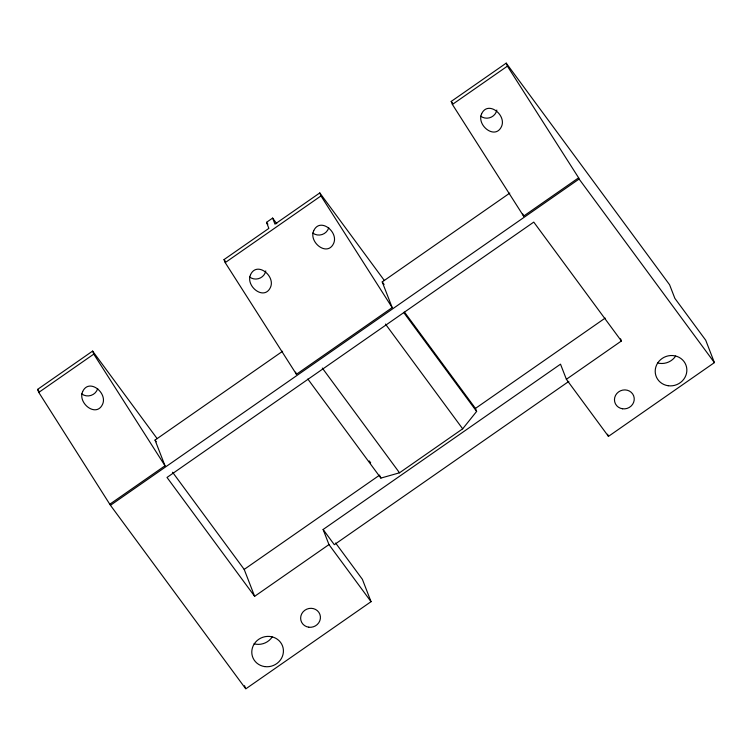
<?xml version="1.0" encoding="UTF-8"?>
<svg xmlns="http://www.w3.org/2000/svg" width="752" height="752" viewBox="0 0 752 752"><rect width="100%" height="100%" fill="white"/><g stroke="black" fill="none" stroke-linecap="round" stroke-linejoin="round"><path stroke-width="1.13" d="M307.841 379.036L380.86 478.103L399.509 472.801L462.677 428.828L476.627 411.429L475.452 408.411L404.52 312.165M509.8 193.085L382.223 281.915L392.187 307.615L296.429 374.289L225.205 262.617L224.03 259.59L268.859 228.382L266.509 222.338L272.628 218.08L276.792 223.739M335.627 543.019L362.389 579.331L371.046 601.675L245.772 688.87L110.459 505.297L38.775 392.412L37.6 389.386L92.609 351.09L157.13 438.613M384.31 280.449L319.797 192.926L274.969 224.134L272.628 218.08M506.228 63.13L507.403 66.148L578.626 177.82L523.608 216.125L452.394 104.453L451.219 101.426L506.228 63.13L669.59 284.764L674.864 298.365L705.724 340.233L714.4 362.614L608.453 436.376L566.378 379.29L560.513 364.175L323.116 529.493L328.972 544.589L371.046 601.675M38.775 392.412L93.784 354.117L92.609 351.09M225.205 262.617L320.972 195.943L319.797 192.926M452.394 104.453L507.403 66.148M109.989 504.084L165.008 465.779L155.034 440.08L282.62 351.25M110.459 505.297L579.096 179.032L578.626 177.82M328.972 544.589L254.637 596.327L244.193 569.414L379.694 475.076M475.452 408.411L605.181 318.087M566.378 379.29L621.387 340.994L620.55 338.842M568.841 381.396L334.311 544.683L323.116 529.493M579.096 179.032L714.4 362.614M451.219 101.426L452.601 103.306M621.387 340.994L533.76 222.103L167.01 477.445L254.637 596.327M382.223 281.915L384.093 284.453M403.608 312.362L476.627 411.429M385.475 324.093L462.677 428.828M266.509 222.338L267.9 224.228M322.317 368.076L399.509 472.801M224.03 259.59L225.421 261.48M369.26 460.929L370.651 462.809M155.034 440.08L156.284 441.772M172.565 472.228L244.193 569.414M37.6 389.386L38.991 391.275M320.972 195.943L392.187 307.615M93.784 354.117L165.008 465.779M522.781 213.982L523.608 216.125M607.625 434.242L608.453 436.376M380.08 476.091L380.86 478.103M295.592 372.146L296.429 374.289M244.532 685.674L245.359 687.807M265.776 270.927A9.964 9.419 -21.2 0 1 249.617 277.009M97.685 388.624A9.964 9.419 -21.2 0 1 81.733 393.898M328.737 227.762A9.964 9.419 -21.2 0 1 312.785 233.035M496.828 110.065A9.964 9.419 -21.2 0 1 480.678 116.146M675.634 356.091A15.942 15.078 -21.2 0 1 657.464 362.925M272.205 636.963A15.942 15.078 -21.2 0 1 254.044 643.806M82.654 391.557C77.409 402.95 96.171 418.093 102.554 404.313C107.799 392.92 89.046 377.777 82.654 391.557M250.548 274.677C245.302 286.061 264.065 301.214 270.447 287.424C275.693 276.031 256.93 260.888 250.548 274.677M313.716 230.704C308.461 242.088 327.223 257.24 333.615 243.451C338.861 232.058 320.098 216.914 313.716 230.704M481.609 113.815C476.354 125.208 495.117 140.351 501.499 126.562C506.754 115.169 487.992 100.025 481.609 113.815M668.152 385.729A15.942 15.078 -21.2 0 0 685.946 365.077A15.942 15.078 -21.2 0 0 658.987 361.28A15.942 15.078 -21.2 0 0 668.152 385.729M264.723 666.592A15.942 15.078 -21.2 0 0 282.517 645.949A15.942 15.078 -21.2 0 0 255.558 642.152A15.942 15.078 -21.2 0 0 264.723 666.592M622.553 408.787A9.964 9.419 -21.2 0 0 633.682 395.89A9.964 9.419 -21.2 0 0 616.828 393.512A9.964 9.419 -21.2 0 0 622.553 408.787M308.743 627.206A9.964 9.419 -21.2 0 0 319.863 614.299A9.964 9.419 -21.2 0 0 303.009 611.921A9.964 9.419 -21.2 0 0 308.743 627.206"/></g></svg>
